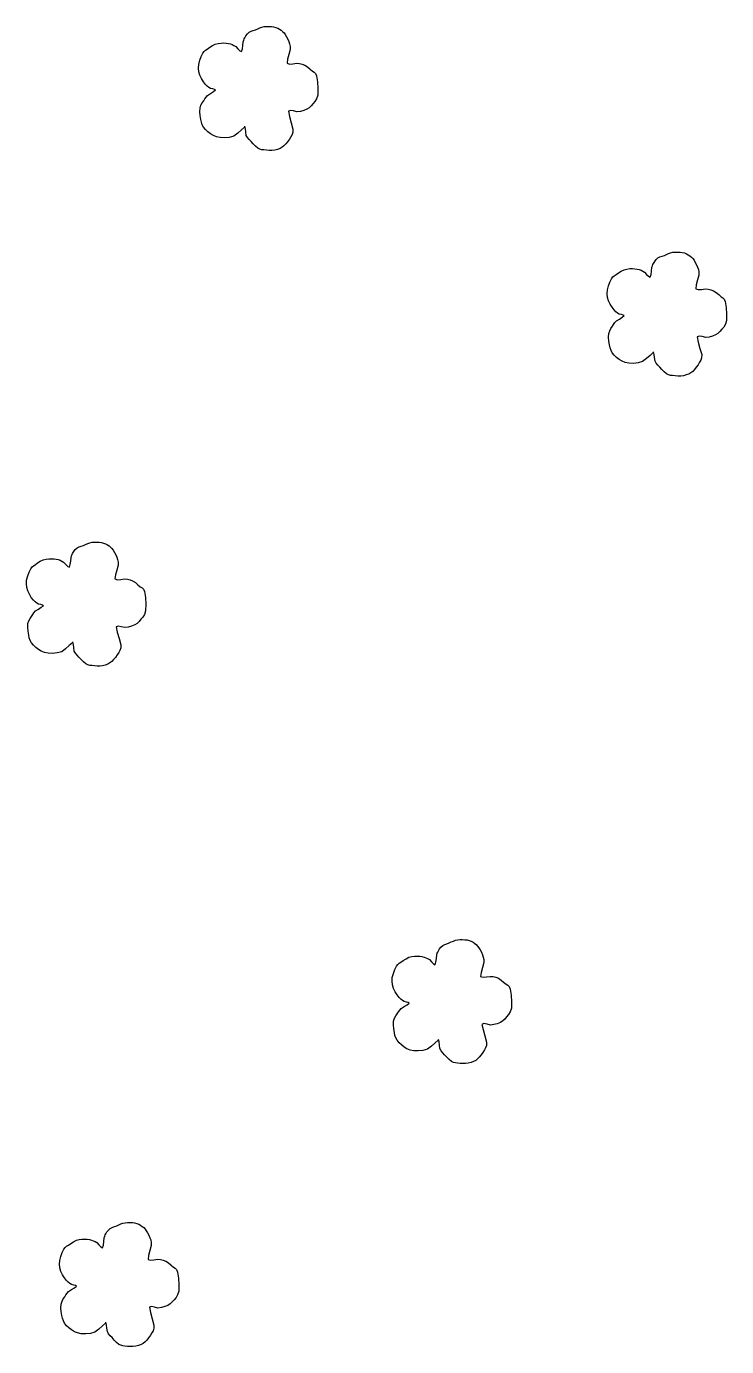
# Model space of a CAD drawing. Extents: x 730929 to 735129, y 7820181 to 7826121.
# Drawn here: x 733161.9 to 733260, y 7821788.8 to 7821973.9 of the extents above; entities that cross this region are included whole.
import ezdxf

# ---------------------------------------------------------------- set-up
doc = ezdxf.new("R2010")
doc.units = 0
doc.header["$MEASUREMENT"] = 0
doc.linetypes.add('LIN0', pattern=[0])
doc.layers.add('SIMBOLO ARVORE', color=118, linetype='Continuous')

msp = doc.modelspace()

# ---------------------------------------------------------------- linework, layer by layer
at = {"layer": 'SIMBOLO ARVORE', "linetype": 'LIN0', "elevation": 716.76, "flags": 128}
for points in [[(733192.42, 7821959.81), (733191.97, 7821959.42), (733191.47, 7821958.97), (733190.92, 7821958.55), (733190.28, 7821958.37), (733189.63, 7821958.3), (733189.01, 7821958.33), (733188.5, 7821958.44), (733188.05, 7821958.62), (733187.65, 7821958.86), (733187.27, 7821959.14), (733186.95, 7821959.46), (733186.68, 7821959.81), (733186.5, 7821960.13), (733186.37, 7821960.49), (733186.28, 7821960.89), (733186.2, 7821961.43), (733186.16, 7821961.97), (733186.18, 7821962.5), (733186.31, 7821962.89), (733186.49, 7821963.22), (733186.7, 7821963.51), (733186.85, 7821963.78), (733187.03, 7821964.02), (733187.25, 7821964.26), (733187.67, 7821964.54), (733188.06, 7821964.79), (733188.35, 7821965.01), (733188.22, 7821965.1), (733187.97, 7821965.16), (733187.65, 7821965.23), (733187.42, 7821965.36), (733187.19, 7821965.55), (733186.96, 7821965.8), (733186.66, 7821966.17), (733186.38, 7821966.6), (733186.14, 7821967.08), (733186.02, 7821967.57), (733185.97, 7821968.08), (733186, 7821968.6), (733186.15, 7821969.17), (733186.35, 7821969.72), (733186.58, 7821970.19), (733186.76, 7821970.43), (733186.96, 7821970.61), (733187.2, 7821970.75), (733187.54, 7821971), (733187.92, 7821971.24), (733188.32, 7821971.44), (733188.72, 7821971.54), (733189.12, 7821971.59), (733189.5, 7821971.6), (733189.84, 7821971.58), (733190.15, 7821971.53), (733190.44, 7821971.46), (733190.7, 7821971.38), (733190.94, 7821971.27), (733191.18, 7821971.12), (733191.48, 7821970.79), (733191.76, 7821970.52), (733192, 7821970.39), (733192.12, 7821970.76), (733192.19, 7821971.26), (733192.24, 7821971.78), (733192.3, 7821972.01), (733192.36, 7821972.18), (733192.45, 7821972.34), (733192.62, 7821972.6), (733192.82, 7821972.87), (733193.06, 7821973.11), (733193.35, 7821973.24), (733193.65, 7821973.35), (733193.97, 7821973.44), (733194.26, 7821973.58), (733194.55, 7821973.72), (733194.85, 7821973.83), (733195.18, 7821973.89), (733195.52, 7821973.92), (733195.85, 7821973.93), (733196.18, 7821973.91), (733196.49, 7821973.86), (733196.79, 7821973.79), (733197.07, 7821973.68), (733197.32, 7821973.55), (733197.56, 7821973.39), (733197.76, 7821973.21), (733197.95, 7821973.01), (733198.13, 7821972.77), (733198.31, 7821972.47), (733198.48, 7821972.14), (733198.62, 7821971.79), (733198.74, 7821971.47), (733198.81, 7821971.12), (733198.82, 7821970.7), (733198.62, 7821970), (733198.44, 7821969.32), (733198.37, 7821968.75), (733198.72, 7821968.65), (733199.2, 7821968.68), (733199.73, 7821968.77), (733200.12, 7821968.73), (733200.5, 7821968.64), (733200.86, 7821968.5), (733201.24, 7821968.24), (733201.6, 7821967.95), (733201.92, 7821967.66), (733202.17, 7821967.52), (733202.37, 7821967.32), (733202.51, 7821966.98), (733202.63, 7821966.14), (733202.69, 7821965.2), (733202.67, 7821964.3), (733202.52, 7821963.79), (733202.29, 7821963.4), (733202.02, 7821963.1), (733201.76, 7821962.79), (733201.48, 7821962.52), (733201.14, 7821962.3), (733200.71, 7821962.13), (733200.24, 7821962), (733199.77, 7821961.93), (733199.26, 7821962.07), (733198.84, 7821962.14), (733198.56, 7821962.04), (733198.71, 7821961.29), (733198.96, 7821960.41), (733199.21, 7821959.53), (733199.19, 7821959.09), (733199.08, 7821958.75), (733198.91, 7821958.46), (733198.7, 7821958.1), (733198.45, 7821957.76), (733198.19, 7821957.45), (733197.94, 7821957.19), (733197.68, 7821956.98), (733197.39, 7821956.81), (733197.03, 7821956.68), (733196.65, 7821956.59), (733196.26, 7821956.53), (733195.87, 7821956.53), (733195.49, 7821956.55), (733195.13, 7821956.6), (733194.84, 7821956.63), (733194.57, 7821956.71), (733194.29, 7821956.84), (733193.96, 7821957.12), (733193.63, 7821957.44), (733193.33, 7821957.79), (733193.07, 7821958.06), (733192.84, 7821958.34), (733192.67, 7821958.64), (733192.61, 7821959.11), (733192.56, 7821959.57), (733192.47, 7821959.94), (733192.47, 7821959.94)], [(733249.7, 7821928.18), (733249.25, 7821927.78), (733248.75, 7821927.34), (733248.2, 7821926.92), (733247.56, 7821926.74), (733246.91, 7821926.67), (733246.29, 7821926.7), (733245.78, 7821926.81), (733245.33, 7821926.99), (733244.93, 7821927.23), (733244.55, 7821927.51), (733244.23, 7821927.83), (733243.96, 7821928.17), (733243.78, 7821928.5), (733243.65, 7821928.86), (733243.56, 7821929.26), (733243.48, 7821929.79), (733243.44, 7821930.34), (733243.46, 7821930.87), (733243.59, 7821931.25), (733243.77, 7821931.59), (733243.98, 7821931.88), (733244.13, 7821932.15), (733244.31, 7821932.39), (733244.53, 7821932.63), (733244.95, 7821932.9), (733245.34, 7821933.16), (733245.62, 7821933.37), (733245.5, 7821933.46), (733245.25, 7821933.53), (733244.93, 7821933.6), (733244.7, 7821933.73), (733244.47, 7821933.92), (733244.24, 7821934.17), (733243.94, 7821934.54), (733243.66, 7821934.97), (733243.42, 7821935.45), (733243.3, 7821935.93), (733243.25, 7821936.44), (733243.28, 7821936.97), (733243.43, 7821937.54), (733243.63, 7821938.08), (733243.86, 7821938.55), (733244.04, 7821938.8), (733244.24, 7821938.97), (733244.48, 7821939.12), (733244.82, 7821939.37), (733245.2, 7821939.6), (733245.6, 7821939.81), (733246, 7821939.91), (733246.4, 7821939.96), (733246.78, 7821939.96), (733247.12, 7821939.95), (733247.43, 7821939.9), (733247.72, 7821939.83), (733247.98, 7821939.75), (733248.22, 7821939.63), (733248.46, 7821939.49), (733248.76, 7821939.16), (733249.04, 7821938.89), (733249.28, 7821938.76), (733249.4, 7821939.13), (733249.47, 7821939.63), (733249.52, 7821940.15), (733249.58, 7821940.37), (733249.64, 7821940.55), (733249.73, 7821940.7), (733249.9, 7821940.97), (733250.1, 7821941.24), (733250.34, 7821941.48), (733250.63, 7821941.61), (733250.93, 7821941.72), (733251.25, 7821941.81), (733251.54, 7821941.95), (733251.83, 7821942.09), (733252.13, 7821942.2), (733252.46, 7821942.26), (733252.8, 7821942.29), (733253.13, 7821942.29), (733253.46, 7821942.28), (733253.77, 7821942.23), (733254.07, 7821942.16), (733254.35, 7821942.05), (733254.6, 7821941.92), (733254.84, 7821941.75), (733255.04, 7821941.58), (733255.23, 7821941.38), (733255.41, 7821941.14), (733255.59, 7821940.84), (733255.76, 7821940.51), (733255.9, 7821940.16), (733256.02, 7821939.84), (733256.09, 7821939.49), (733256.1, 7821939.06), (733255.9, 7821938.37), (733255.72, 7821937.69), (733255.65, 7821937.12), (733256, 7821937.02), (733256.48, 7821937.05), (733257.01, 7821937.14), (733257.4, 7821937.09), (733257.78, 7821937.01), (733258.14, 7821936.87), (733258.52, 7821936.61), (733258.88, 7821936.32), (733259.2, 7821936.02), (733259.45, 7821935.89), (733259.65, 7821935.69), (733259.79, 7821935.35), (733259.91, 7821934.51), (733259.97, 7821933.57), (733259.95, 7821932.67), (733259.8, 7821932.16), (733259.57, 7821931.77), (733259.3, 7821931.47), (733259.04, 7821931.15), (733258.76, 7821930.89), (733258.42, 7821930.67), (733257.99, 7821930.49), (733257.52, 7821930.37), (733257.05, 7821930.3), (733256.54, 7821930.43), (733256.12, 7821930.51), (733255.84, 7821930.4), (733255.99, 7821929.66), (733256.24, 7821928.78), (733256.49, 7821927.9), (733256.47, 7821927.45), (733256.36, 7821927.11), (733256.19, 7821926.83), (733255.98, 7821926.47), (733255.73, 7821926.13), (733255.47, 7821925.81), (733255.22, 7821925.56), (733254.96, 7821925.35), (733254.67, 7821925.18), (733254.31, 7821925.05), (733253.93, 7821924.95), (733253.54, 7821924.9), (733253.15, 7821924.89), (733252.77, 7821924.92), (733252.41, 7821924.97), (733252.12, 7821925), (733251.85, 7821925.08), (733251.57, 7821925.21), (733251.24, 7821925.48), (733250.91, 7821925.81), (733250.61, 7821926.16), (733250.34, 7821926.42), (733250.12, 7821926.7), (733249.95, 7821927.01), (733249.89, 7821927.48), (733249.84, 7821927.93), (733249.75, 7821928.31), (733249.75, 7821928.31)], [(733168.3, 7821887.51), (733167.85, 7821887.11), (733167.35, 7821886.67), (733166.8, 7821886.25), (733166.16, 7821886.07), (733165.51, 7821886), (733164.89, 7821886.03), (733164.38, 7821886.14), (733163.93, 7821886.32), (733163.53, 7821886.56), (733163.16, 7821886.84), (733162.83, 7821887.16), (733162.57, 7821887.5), (733162.38, 7821887.83), (733162.25, 7821888.19), (733162.17, 7821888.59), (733162.08, 7821889.12), (733162.04, 7821889.67), (733162.06, 7821890.2), (733162.19, 7821890.58), (733162.37, 7821890.92), (733162.58, 7821891.21), (733162.73, 7821891.48), (733162.91, 7821891.72), (733163.13, 7821891.96), (733163.55, 7821892.23), (733163.94, 7821892.49), (733164.23, 7821892.7), (733164.1, 7821892.79), (733163.85, 7821892.86), (733163.53, 7821892.93), (733163.3, 7821893.06), (733163.08, 7821893.25), (733162.84, 7821893.5), (733162.54, 7821893.87), (733162.26, 7821894.3), (733162.03, 7821894.78), (733161.9, 7821895.26), (733161.85, 7821895.77), (733161.88, 7821896.3), (733162.03, 7821896.87), (733162.23, 7821897.41), (733162.47, 7821897.88), (733162.64, 7821898.13), (733162.84, 7821898.3), (733163.08, 7821898.45), (733163.42, 7821898.7), (733163.8, 7821898.93), (733164.2, 7821899.14), (733164.6, 7821899.24), (733165, 7821899.29), (733165.38, 7821899.29), (733165.72, 7821899.28), (733166.03, 7821899.23), (733166.32, 7821899.16), (733166.58, 7821899.08), (733166.82, 7821898.96), (733167.07, 7821898.82), (733167.36, 7821898.49), (733167.64, 7821898.22), (733167.88, 7821898.09), (733168, 7821898.46), (733168.08, 7821898.96), (733168.13, 7821899.48), (733168.18, 7821899.7), (733168.24, 7821899.88), (733168.33, 7821900.03), (733168.5, 7821900.3), (733168.7, 7821900.57), (733168.94, 7821900.81), (733169.23, 7821900.94), (733169.54, 7821901.05), (733169.85, 7821901.14), (733170.14, 7821901.28), (733170.44, 7821901.42), (733170.74, 7821901.53), (733171.06, 7821901.59), (733171.4, 7821901.62), (733171.73, 7821901.62), (733172.06, 7821901.61), (733172.37, 7821901.56), (733172.67, 7821901.49), (733172.95, 7821901.38), (733173.21, 7821901.25), (733173.44, 7821901.08), (733173.65, 7821900.91), (733173.83, 7821900.71), (733174.01, 7821900.47), (733174.19, 7821900.17), (733174.36, 7821899.84), (733174.51, 7821899.49), (733174.62, 7821899.17), (733174.69, 7821898.82), (733174.7, 7821898.39), (733174.5, 7821897.7), (733174.32, 7821897.02), (733174.25, 7821896.45), (733174.6, 7821896.35), (733175.08, 7821896.38), (733175.61, 7821896.47), (733176.01, 7821896.42), (733176.38, 7821896.34), (733176.74, 7821896.2), (733177.12, 7821895.94), (733177.48, 7821895.65), (733177.81, 7821895.35), (733178.05, 7821895.22), (733178.25, 7821895.02), (733178.4, 7821894.68), (733178.52, 7821893.84), (733178.58, 7821892.9), (733178.56, 7821892), (733178.4, 7821891.48), (733178.17, 7821891.1), (733177.9, 7821890.8), (733177.65, 7821890.48), (733177.36, 7821890.22), (733177.03, 7821890), (733176.59, 7821889.82), (733176.12, 7821889.7), (733175.65, 7821889.63), (733175.15, 7821889.76), (733174.72, 7821889.84), (733174.44, 7821889.73), (733174.59, 7821888.99), (733174.84, 7821888.1), (733175.09, 7821887.23), (733175.07, 7821886.78), (733174.96, 7821886.44), (733174.79, 7821886.16), (733174.58, 7821885.8), (733174.34, 7821885.46), (733174.07, 7821885.14), (733173.82, 7821884.89), (733173.56, 7821884.68), (733173.27, 7821884.51), (733172.91, 7821884.38), (733172.53, 7821884.28), (733172.14, 7821884.23), (733171.75, 7821884.22), (733171.37, 7821884.25), (733171.02, 7821884.3), (733170.72, 7821884.33), (733170.45, 7821884.4), (733170.17, 7821884.54), (733169.84, 7821884.81), (733169.52, 7821885.14), (733169.21, 7821885.48), (733168.95, 7821885.75), (733168.73, 7821886.03), (733168.55, 7821886.34), (733168.5, 7821886.81), (733168.44, 7821887.26), (733168.35, 7821887.64), (733168.35, 7821887.64)], [(733219.55, 7821831.77), (733219.1, 7821831.38), (733218.6, 7821830.93), (733218.05, 7821830.51), (733217.41, 7821830.34), (733216.76, 7821830.27), (733216.14, 7821830.29), (733215.63, 7821830.4), (733215.18, 7821830.58), (733214.78, 7821830.82), (733214.41, 7821831.11), (733214.08, 7821831.42), (733213.82, 7821831.77), (733213.63, 7821832.1), (733213.5, 7821832.46), (733213.42, 7821832.86), (733213.33, 7821833.39), (733213.29, 7821833.94), (733213.31, 7821834.46), (733213.44, 7821834.85), (733213.62, 7821835.18), (733213.83, 7821835.48), (733213.98, 7821835.74), (733214.16, 7821835.99), (733214.38, 7821836.22), (733214.8, 7821836.5), (733215.2, 7821836.75), (733215.48, 7821836.97), (733215.35, 7821837.06), (733215.1, 7821837.12), (733214.78, 7821837.19), (733214.55, 7821837.33), (733214.33, 7821837.51), (733214.09, 7821837.76), (733213.79, 7821838.13), (733213.51, 7821838.57), (733213.28, 7821839.04), (733213.15, 7821839.53), (733213.1, 7821840.04), (733213.13, 7821840.56), (733213.28, 7821841.14), (733213.48, 7821841.68), (733213.72, 7821842.15), (733213.89, 7821842.4), (733214.09, 7821842.57), (733214.33, 7821842.72), (733214.67, 7821842.96), (733215.05, 7821843.2), (733215.45, 7821843.4), (733215.85, 7821843.5), (733216.25, 7821843.55), (733216.63, 7821843.56), (733216.97, 7821843.54), (733217.28, 7821843.5), (733217.57, 7821843.43), (733217.83, 7821843.34), (733218.07, 7821843.23), (733218.32, 7821843.08), (733218.61, 7821842.76), (733218.89, 7821842.48), (733219.13, 7821842.35), (733219.25, 7821842.73), (733219.33, 7821843.23), (733219.38, 7821843.75), (733219.43, 7821843.97), (733219.49, 7821844.14), (733219.58, 7821844.3), (733219.75, 7821844.57), (733219.95, 7821844.83), (733220.19, 7821845.07), (733220.48, 7821845.21), (733220.79, 7821845.31), (733221.1, 7821845.41), (733221.39, 7821845.55), (733221.69, 7821845.68), (733221.99, 7821845.8), (733222.31, 7821845.86), (733222.65, 7821845.89), (733222.98, 7821845.89), (733223.31, 7821845.87), (733223.62, 7821845.83), (733223.92, 7821845.76), (733224.2, 7821845.65), (733224.46, 7821845.51), (733224.69, 7821845.35), (733224.9, 7821845.18), (733225.08, 7821844.97), (733225.26, 7821844.74), (733225.44, 7821844.44), (733225.61, 7821844.11), (733225.76, 7821843.75), (733225.87, 7821843.44), (733225.94, 7821843.08), (733225.95, 7821842.66), (733225.75, 7821841.97), (733225.57, 7821841.28), (733225.5, 7821840.71), (733225.85, 7821840.61), (733226.33, 7821840.65), (733226.86, 7821840.73), (733227.26, 7821840.69), (733227.63, 7821840.6), (733227.99, 7821840.46), (733228.37, 7821840.21), (733228.73, 7821839.92), (733229.06, 7821839.62), (733229.3, 7821839.48), (733229.5, 7821839.29), (733229.65, 7821838.95), (733229.77, 7821838.1), (733229.83, 7821837.16), (733229.81, 7821836.26), (733229.65, 7821835.75), (733229.42, 7821835.36), (733229.15, 7821835.06), (733228.9, 7821834.75), (733228.61, 7821834.48), (733228.28, 7821834.26), (733227.84, 7821834.09), (733227.37, 7821833.97), (733226.9, 7821833.9), (733226.4, 7821834.03), (733225.97, 7821834.1), (733225.69, 7821834), (733225.84, 7821833.26), (733226.09, 7821832.37), (733226.34, 7821831.5), (733226.32, 7821831.05), (733226.21, 7821830.71), (733226.04, 7821830.43), (733225.83, 7821830.07), (733225.59, 7821829.72), (733225.32, 7821829.41), (733225.07, 7821829.16), (733224.81, 7821828.95), (733224.52, 7821828.77), (733224.16, 7821828.64), (733223.78, 7821828.55), (733223.39, 7821828.5), (733223, 7821828.49), (733222.62, 7821828.51), (733222.27, 7821828.56), (733221.97, 7821828.6), (733221.7, 7821828.67), (733221.42, 7821828.8), (733221.09, 7821829.08), (733220.77, 7821829.41), (733220.46, 7821829.75), (733220.2, 7821830.02), (733219.98, 7821830.3), (733219.8, 7821830.61), (733219.75, 7821831.08), (733219.69, 7821831.53), (733219.6, 7821831.9), (733219.6, 7821831.9)], [(733172.95, 7821792.1), (733172.5, 7821791.71), (733172, 7821791.26), (733171.45, 7821790.84), (733170.81, 7821790.67), (733170.16, 7821790.6), (733169.54, 7821790.62), (733169.03, 7821790.73), (733168.58, 7821790.91), (733168.18, 7821791.15), (733167.8, 7821791.43), (733167.48, 7821791.75), (733167.21, 7821792.1), (733167.03, 7821792.43), (733166.9, 7821792.79), (733166.81, 7821793.19), (733166.73, 7821793.72), (733166.69, 7821794.27), (733166.7, 7821794.79), (733166.84, 7821795.18), (733167.02, 7821795.51), (733167.22, 7821795.8), (733167.38, 7821796.07), (733167.55, 7821796.32), (733167.77, 7821796.55), (733168.19, 7821796.83), (733168.59, 7821797.08), (733168.87, 7821797.3), (733168.75, 7821797.39), (733168.49, 7821797.45), (733168.17, 7821797.52), (733167.95, 7821797.66), (733167.72, 7821797.84), (733167.48, 7821798.09), (733167.19, 7821798.46), (733166.91, 7821798.89), (733166.67, 7821799.37), (733166.55, 7821799.86), (733166.5, 7821800.37), (733166.52, 7821800.89), (733166.67, 7821801.47), (733166.88, 7821802.01), (733167.11, 7821802.48), (733167.29, 7821802.72), (733167.49, 7821802.9), (733167.73, 7821803.05), (733168.07, 7821803.29), (733168.44, 7821803.53), (733168.85, 7821803.73), (733169.25, 7821803.83), (733169.64, 7821803.88), (733170.02, 7821803.89), (733170.36, 7821803.87), (733170.68, 7821803.83), (733170.97, 7821803.76), (733171.22, 7821803.67), (733171.47, 7821803.56), (733171.71, 7821803.41), (733172.01, 7821803.09), (733172.29, 7821802.81), (733172.53, 7821802.68), (733172.64, 7821803.06), (733172.72, 7821803.56), (733172.77, 7821804.07), (733172.82, 7821804.3), (733172.89, 7821804.47), (733172.98, 7821804.63), (733173.14, 7821804.9), (733173.35, 7821805.16), (733173.59, 7821805.4), (733173.87, 7821805.54), (733174.18, 7821805.64), (733174.5, 7821805.73), (733174.79, 7821805.88), (733175.08, 7821806.01), (733175.38, 7821806.13), (733175.71, 7821806.19), (733176.04, 7821806.22), (733176.38, 7821806.22), (733176.7, 7821806.2), (733177.02, 7821806.16), (733177.32, 7821806.08), (733177.59, 7821805.98), (733177.85, 7821805.84), (733178.08, 7821805.68), (733178.29, 7821805.51), (733178.48, 7821805.3), (733178.65, 7821805.07), (733178.84, 7821804.77), (733179.01, 7821804.44), (733179.15, 7821804.08), (733179.27, 7821803.77), (733179.33, 7821803.41), (733179.35, 7821802.99), (733179.14, 7821802.3), (733178.96, 7821801.61), (733178.89, 7821801.04), (733179.25, 7821800.94), (733179.73, 7821800.98), (733180.26, 7821801.06), (733180.65, 7821801.02), (733181.03, 7821800.93), (733181.39, 7821800.79), (733181.77, 7821800.54), (733182.13, 7821800.25), (733182.45, 7821799.95), (733182.7, 7821799.81), (733182.89, 7821799.61), (733183.04, 7821799.27), (733183.16, 7821798.43), (733183.22, 7821797.49), (733183.2, 7821796.59), (733183.04, 7821796.08), (733182.82, 7821795.69), (733182.54, 7821795.39), (733182.29, 7821795.08), (733182, 7821794.81), (733181.67, 7821794.59), (733181.23, 7821794.42), (733180.77, 7821794.3), (733180.29, 7821794.22), (733179.79, 7821794.36), (733179.37, 7821794.43), (733179.09, 7821794.33), (733179.24, 7821793.59), (733179.48, 7821792.7), (733179.73, 7821791.83), (733179.71, 7821791.38), (733179.61, 7821791.04), (733179.44, 7821790.76), (733179.23, 7821790.4), (733178.98, 7821790.05), (733178.71, 7821789.74), (733178.47, 7821789.49), (733178.21, 7821789.27), (733177.92, 7821789.1), (733177.56, 7821788.97), (733177.18, 7821788.88), (733176.78, 7821788.83), (733176.39, 7821788.82), (733176.02, 7821788.84), (733175.66, 7821788.89), (733175.37, 7821788.93), (733175.09, 7821789), (733174.82, 7821789.13), (733174.49, 7821789.41), (733174.16, 7821789.74), (733173.85, 7821790.08), (733173.59, 7821790.35), (733173.37, 7821790.63), (733173.2, 7821790.94), (733173.14, 7821791.41), (733173.09, 7821791.86), (733172.99, 7821792.23), (733172.99, 7821792.23)]]:
    msp.add_lwpolyline(points, dxfattribs=at)

doc.saveas('drawing.dxf')
